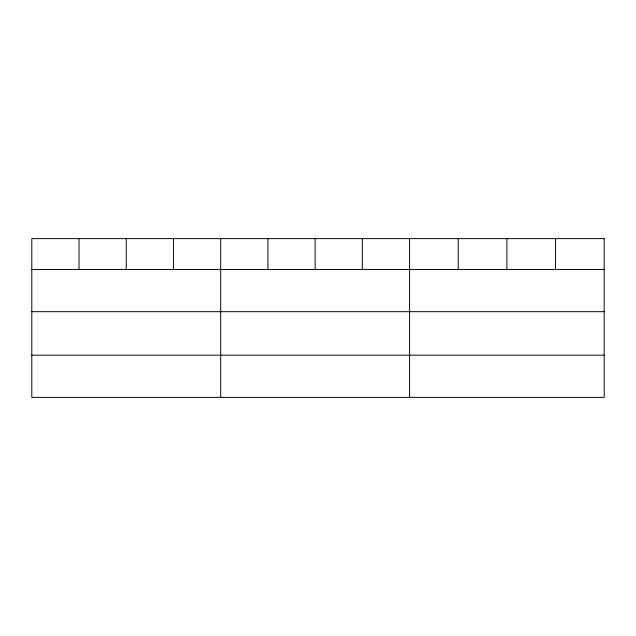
<?xml version="1.0" encoding="UTF-8"?>
<svg xmlns="http://www.w3.org/2000/svg" width="636" height="636" viewBox="0 0 636 636"><rect width="100%" height="100%" fill="white"/><g stroke="black" fill="none" stroke-linecap="round" stroke-linejoin="round"><path stroke-width="0.95" d="M31.8 269.473L604.2 269.473M31.8 311.68L604.2 311.68M31.8 355.174L604.2 355.174M555.546 238.619L555.546 269.473M506.892 238.619L506.892 269.473M458.238 238.619L458.238 269.473M409.584 238.619L409.584 397.381M362.361 238.619L362.361 269.473M315.138 238.619L315.138 269.473M267.915 238.619L267.915 269.473M220.692 238.619L220.692 397.381M173.469 238.619L173.469 269.473M126.246 238.619L126.246 269.473M79.023 238.619L79.023 269.473M604.2 238.619L31.8 238.619L31.8 397.381L604.2 397.381L604.2 238.619"/></g></svg>
